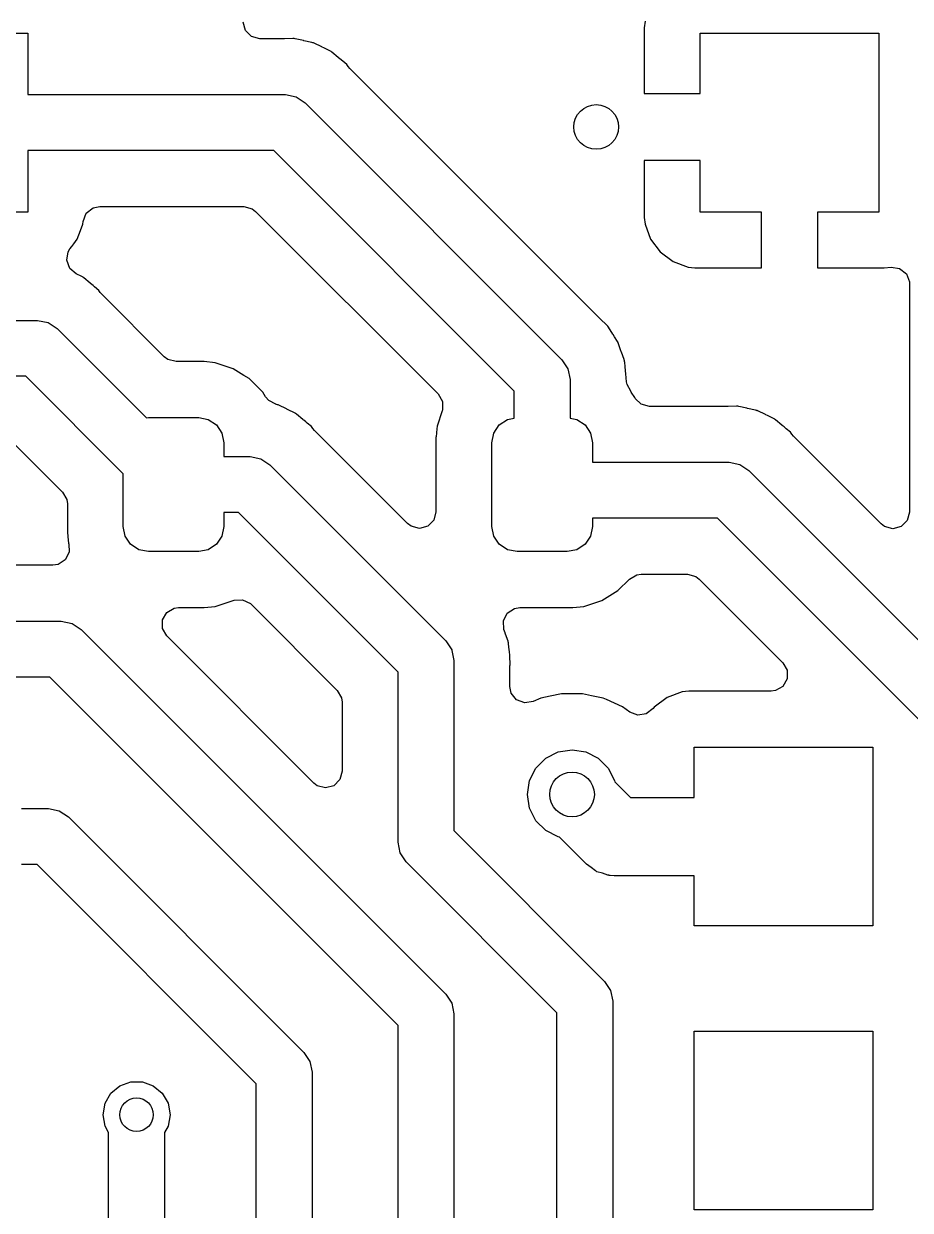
# Model space of a CAD drawing. Extents: x 44 to 146, y -87 to -25.
# Drawn here: x 116.54 to 124.48, y -46.32 to -35.7 of the extents above; entities that cross this region are included whole.
import ezdxf

# ---------------------------------------------------------------- set-up
doc = ezdxf.new("R2010")
doc.units = 0
doc.layers.add('BLACK', color=7, linetype='CONTINUOUS')

msp = doc.modelspace()

# ---------------------------------------------------------------- linework, layer by layer
at = {"layer": 'BLACK', "linetype": 'CONTINUOUS'}
for p, q in [((118.525282, -35.763), (118.50532, -35.6885)), ((118.57982, -35.817538), (118.525282, -35.763)), ((122.097001, -35.740157), (122.097, -35.740177)), ((122.097, -35.740177), (122.097, -36.3268)), ((122.103401, -35.680622), (122.097001, -35.740157)), ((114.977, -35.788), (116.577, -35.788)), ((116.577, -35.788), (116.577, -36.338)), ((118.65432, -35.8375), (118.57982, -35.817538)), ((118.870914, -35.8375), (118.65432, -35.8375)), ((118.875247, -35.837437), (118.870914, -35.8375)), ((118.949855, -35.835266), (118.875247, -35.837437)), ((118.949856, -35.835266), (118.949855, -35.835266)), ((118.958508, -35.836023), (118.949856, -35.835266)), ((118.958533, -35.835725), (118.958508, -35.836023)), ((118.963135, -35.836196), (118.958533, -35.835725)), ((118.963101, -35.836492), (118.963135, -35.836196)), ((118.971718, -35.837499), (118.963101, -35.836492)), ((119.044319, -35.854705), (118.971718, -35.837499)), ((119.048547, -35.855642), (119.044319, -35.854705)), ((119.121669, -35.870741), (119.048547, -35.855642)), ((119.129913, -35.873473), (119.121669, -35.870741)), ((119.130006, -35.87319), (119.129913, -35.873473)), ((119.134386, -35.874713), (119.130006, -35.87319)), ((119.134284, -35.874994), (119.134386, -35.874713)), ((119.142433, -35.87796), (119.134284, -35.874994)), ((119.209138, -35.91146), (119.142433, -35.87796)), ((122.597, -36.3268), (122.597, -35.788)), ((122.597, -35.788), (124.197, -35.788)), ((124.197, -35.788), (124.197, -37.388)), ((119.213008, -35.913334), (119.209138, -35.91146)), ((119.226317, -35.91954), (119.213008, -35.913334)), ((119.280675, -35.944887), (119.226317, -35.91954)), ((119.288057, -35.949441), (119.280675, -35.944887)), ((119.288212, -35.949188), (119.288057, -35.949441)), ((119.292127, -35.951682), (119.288212, -35.949188)), ((119.291965, -35.95193), (119.292127, -35.951682)), ((119.299216, -35.956699), (119.291965, -35.95193)), ((119.35638, -36.004666), (119.299216, -35.956699)), ((119.359742, -36.007405), (119.35638, -36.004666)), ((119.383777, -36.026409), (119.359742, -36.007405)), ((119.386922, -36.029554), (119.383777, -36.026409)), ((119.396505, -36.038335), (119.386922, -36.029554)), ((119.43361, -36.06947), (119.396505, -36.038335)), ((119.433614, -36.069474), (119.43361, -36.06947)), ((119.446856, -36.087262), (119.433614, -36.069474)), ((119.461014, -36.103646), (119.446856, -36.087262)), ((120.195368, -36.838), (119.461014, -36.103646)), ((116.577, -36.338), (118.884, -36.338)), ((118.884, -36.338), (118.979671, -36.35703)), ((118.979671, -36.35703), (119.060777, -36.411223)), ((119.060777, -36.411223), (121.359173, -38.70962)), ((122.097, -36.3268), (122.597, -36.3268)), ((118.780446, -36.838), (116.577, -36.838)), ((116.577, -36.838), (116.577, -37.388)), ((120.9324, -38.989953), (118.780446, -36.838)), ((121.703829, -38.346462), (120.195368, -36.838)), ((122.097, -36.9268), (122.097, -37.435822)), ((122.597, -36.9268), (122.097, -36.9268)), ((122.597, -37.388), (122.597, -36.9268)), ((117.101473, -37.399633), (117.161528, -37.351238)), ((117.161528, -37.351238), (117.221808, -37.3385)), ((117.221808, -37.3385), (118.511414, -37.3385)), ((118.511414, -37.3385), (118.585914, -37.358462)), ((118.585914, -37.358462), (118.616773, -37.382141)), ((116.577, -37.388), (114.977, -37.388)), ((117.071091, -37.495483), (117.073662, -37.471573)), ((117.073662, -37.471573), (117.101473, -37.399633)), ((118.616773, -37.382141), (120.251003, -39.01637)), ((122.097, -37.435822), (122.097001, -37.435842)), ((122.097001, -37.435842), (122.103401, -37.495377)), ((123.147, -37.388), (122.597, -37.388)), ((123.147, -37.888), (123.147, -37.388)), ((124.197, -37.388), (123.647, -37.388)), ((123.647, -37.388), (123.647, -37.888)), ((117.020797, -37.630329), (117.049032, -37.554626)), ((117.049032, -37.554626), (117.071091, -37.495483)), ((122.103401, -37.495377), (122.153645, -37.630084)), ((116.970745, -37.697191), (116.989376, -37.672303)), ((116.989376, -37.672303), (117.020794, -37.630334)), ((117.020794, -37.630334), (117.020797, -37.630329)), ((122.153645, -37.630084), (122.15365, -37.630094)), ((122.15365, -37.630094), (122.239809, -37.745187)), ((116.926021, -37.82027), (116.939414, -37.744314)), ((116.939414, -37.744314), (116.955175, -37.717989)), ((116.955175, -37.717989), (116.970745, -37.697191)), ((122.239809, -37.745187), (122.239812, -37.74519)), ((122.239812, -37.74519), (122.354905, -37.831349)), ((116.952401, -37.892747), (116.926021, -37.82027)), ((117.011485, -37.942323), (116.952401, -37.892747)), ((122.354905, -37.831349), (122.354915, -37.831354)), ((122.354915, -37.831354), (122.489623, -37.881598)), ((122.489623, -37.881598), (122.489621, -37.881598)), ((122.489621, -37.881598), (122.549157, -37.887998)), ((122.549157, -37.887998), (122.549177, -37.888)), ((122.549177, -37.888), (123.147, -37.888)), ((123.647, -37.888), (124.244823, -37.888)), ((124.244823, -37.888), (124.24484, -37.887999)), ((124.24484, -37.887999), (124.306572, -37.881362)), ((124.306572, -37.881362), (124.382779, -37.893246)), ((124.382779, -37.893246), (124.442834, -37.941641)), ((117.059872, -37.964886), (117.011485, -37.942323)), ((117.067257, -37.969441), (117.059872, -37.964886)), ((117.067412, -37.969188), (117.067257, -37.969441)), ((117.071327, -37.971682), (117.067412, -37.969188)), ((117.071165, -37.97193), (117.071327, -37.971682)), ((117.078416, -37.976699), (117.071165, -37.97193)), ((117.13558, -38.024666), (117.078416, -37.976699)), ((124.442834, -37.941641), (124.470646, -38.01358)), ((117.138942, -38.027405), (117.13558, -38.024666)), ((117.162977, -38.046409), (117.138942, -38.027405)), ((117.166122, -38.049554), (117.162977, -38.046409)), ((117.175705, -38.058335), (117.166122, -38.049554)), ((117.21281, -38.08947), (117.175705, -38.058335)), ((117.212814, -38.089474), (117.21281, -38.08947)), ((117.226056, -38.107262), (117.212814, -38.089474)), ((117.240214, -38.123646), (117.226056, -38.107262)), ((124.470646, -38.01358), (124.4715, -38.029508)), ((124.4715, -38.029508), (124.4715, -40.073014)), ((117.799627, -38.683059), (117.240214, -38.123646)), ((113.793953, -38.358), (116.6632, -38.358)), ((116.6632, -38.358), (116.758871, -38.37703)), ((116.758871, -38.37703), (116.839977, -38.431223)), ((116.839977, -38.431223), (117.639512, -39.230758)), ((121.706937, -38.349481), (121.703829, -38.346462)), ((121.755333, -38.395141), (121.706937, -38.349481)), ((121.761232, -38.400706), (121.755333, -38.395141)), ((121.76681, -38.407354), (121.761232, -38.400706)), ((121.767038, -38.407162), (121.76681, -38.407354)), ((121.76996, -38.410749), (121.767038, -38.407162)), ((121.769727, -38.410934), (121.76996, -38.410749)), ((121.775105, -38.417736), (121.769727, -38.410934)), ((121.775108, -38.417741), (121.775105, -38.417736)), ((121.775111, -38.417744), (121.775108, -38.417741)), ((121.814052, -38.480877), (121.775111, -38.417744)), ((121.814284, -38.481253), (121.814052, -38.480877)), ((121.816611, -38.484905), (121.814284, -38.481253)), ((121.829168, -38.503998), (121.816611, -38.484905)), ((121.857637, -38.547283), (121.829168, -38.503998)), ((121.857638, -38.547286), (121.857637, -38.547283)), ((121.861534, -38.555042), (121.857638, -38.547286)), ((121.861801, -38.554907), (121.861534, -38.555042)), ((121.863819, -38.559078), (121.861801, -38.554907)), ((121.863549, -38.559205), (121.863819, -38.559078)), ((121.867212, -38.567061), (121.863549, -38.559205)), ((121.867214, -38.567065), (121.867212, -38.567061)), ((121.890715, -38.637988), (121.867214, -38.567065)), ((121.892087, -38.641935), (121.890715, -38.637988)), ((121.915673, -38.706738), (121.892087, -38.641935)), ((117.830486, -38.706738), (117.799627, -38.683059)), ((117.904986, -38.7267), (117.830486, -38.706738)), ((118.155741, -38.7267), (117.904986, -38.7267)), ((118.155745, -38.7267), (118.155741, -38.7267)), ((118.255108, -38.736851), (118.155745, -38.7267)), ((118.416097, -38.790197), (118.255108, -38.736851)), ((121.359173, -38.70962), (121.359177, -38.709623)), ((121.359177, -38.709623), (121.41337, -38.790729)), ((121.917641, -38.712146), (121.915673, -38.706738)), ((121.919643, -38.720593), (121.917641, -38.712146)), ((121.919934, -38.720523), (121.919643, -38.720593)), ((121.920936, -38.725046), (121.919934, -38.720523)), ((121.920644, -38.725107), (121.920936, -38.725046)), ((121.922398, -38.733601), (121.920644, -38.725107)), ((121.922398, -38.733602), (121.922398, -38.733601)), ((121.925622, -38.770462), (121.922398, -38.733602)), ((116.559646, -38.858), (113.690405, -38.858)), ((117.4324, -39.730754), (116.559646, -38.858)), ((118.416098, -38.790197), (118.416097, -38.790197)), ((118.416099, -38.790198), (118.416098, -38.790197)), ((118.513052, -38.85), (118.416099, -38.790198)), ((118.560444, -38.879232), (118.513052, -38.85)), ((121.41337, -38.790729), (121.4324, -38.8864)), ((121.928902, -38.807952), (121.925622, -38.770462)), ((121.929334, -38.812192), (121.928902, -38.807952)), ((121.931762, -38.832956), (121.929334, -38.812192)), ((121.9329, -38.842692), (121.931762, -38.832956)), ((121.9329, -38.847134), (121.9329, -38.842692)), ((121.933467, -38.860117), (121.9329, -38.847134)), ((121.934445, -38.871309), (121.933467, -38.860117)), ((118.680368, -38.999156), (118.560444, -38.879232)), ((121.4324, -38.8864), (121.4324, -39.232172)), ((121.937574, -38.907068), (121.934445, -38.871309)), ((121.942083, -38.932641), (121.937574, -38.907068)), ((121.976064, -38.991498), (121.942083, -38.932641)), ((118.706762, -39.041948), (118.680368, -38.999156)), ((118.734524, -39.075033), (118.706762, -39.041948)), ((120.251003, -39.01637), (120.289567, -39.083165)), ((120.9324, -39.232172), (120.9324, -38.989953)), ((121.974987, -38.992351), (121.976064, -38.991498)), ((121.980367, -38.999155), (121.974987, -38.992351)), ((121.980368, -38.999156), (121.980367, -38.999155)), ((122.010906, -39.048666), (121.980368, -38.999156)), ((122.015875, -39.056722), (122.010906, -39.048666)), ((122.068191, -39.107538), (122.015875, -39.056722)), ((118.796917, -39.106368), (118.734524, -39.075033)), ((118.796637, -39.107214), (118.796917, -39.106368)), ((118.802405, -39.109125), (118.796637, -39.107214)), ((118.803447, -39.109648), (118.802405, -39.109125)), ((118.804208, -39.109805), (118.803447, -39.109648)), ((118.804874, -39.109943), (118.804208, -39.109805)), ((118.813112, -39.112673), (118.804874, -39.109943)), ((118.813205, -39.112391), (118.813112, -39.112673)), ((118.817585, -39.113914), (118.813205, -39.112391)), ((118.817484, -39.114194), (118.817585, -39.113914)), ((118.825633, -39.11716), (118.817484, -39.114194)), ((118.892338, -39.15066), (118.825633, -39.11716)), ((118.896208, -39.152534), (118.892338, -39.15066)), ((118.90722, -39.157669), (118.896208, -39.152534)), ((118.963875, -39.184087), (118.90722, -39.157669)), ((120.287081, -39.168595), (120.242051, -39.304488)), ((120.289567, -39.160293), (120.287081, -39.168595)), ((120.289567, -39.083165), (120.289567, -39.160293)), ((122.142691, -39.1275), (122.068191, -39.107538)), ((122.842314, -39.1275), (122.142691, -39.1275)), ((122.846647, -39.127437), (122.842314, -39.1275)), ((122.921255, -39.125266), (122.846647, -39.127437)), ((122.921256, -39.125266), (122.921255, -39.125266)), ((122.929908, -39.126023), (122.921256, -39.125266)), ((122.929933, -39.125725), (122.929908, -39.126023)), ((122.934535, -39.126196), (122.929933, -39.125725)), ((122.934501, -39.126492), (122.934535, -39.126196)), ((122.943118, -39.127499), (122.934501, -39.126492)), ((123.015719, -39.144705), (122.943118, -39.127499)), ((123.019947, -39.145642), (123.015719, -39.144705)), ((123.093069, -39.160741), (123.019947, -39.145642)), ((123.101313, -39.163473), (123.093069, -39.160741)), ((123.101406, -39.16319), (123.101313, -39.163473)), ((123.105786, -39.164713), (123.101406, -39.16319)), ((123.105684, -39.164994), (123.105786, -39.164713)), ((123.113833, -39.16796), (123.105684, -39.164994)), ((123.180538, -39.20146), (123.113833, -39.16796)), ((117.639512, -39.230758), (117.6574, -39.2272)), ((117.6574, -39.2272), (118.1074, -39.2272)), ((118.1074, -39.2272), (118.193504, -39.244327)), ((118.193504, -39.244327), (118.266499, -39.293101)), ((118.971257, -39.188641), (118.963875, -39.184087)), ((118.971412, -39.188388), (118.971257, -39.188641)), ((118.975327, -39.190882), (118.971412, -39.188388)), ((118.975165, -39.19113), (118.975327, -39.190882)), ((118.982416, -39.195899), (118.975165, -39.19113)), ((119.03958, -39.243866), (118.982416, -39.195899)), ((119.042931, -39.246596), (119.03958, -39.243866)), ((119.048637, -39.251108), (119.042931, -39.246596)), ((119.066977, -39.265609), (119.048637, -39.251108)), ((119.070122, -39.268754), (119.066977, -39.265609)), ((119.079705, -39.277535), (119.070122, -39.268754)), ((119.11681, -39.30867), (119.079705, -39.277535)), ((120.798301, -39.293101), (120.871296, -39.244327)), ((120.871296, -39.244327), (120.9324, -39.232172)), ((121.4324, -39.232172), (121.493504, -39.244327)), ((121.493504, -39.244327), (121.566499, -39.293101)), ((123.184408, -39.203334), (123.180538, -39.20146)), ((123.198793, -39.210042), (123.184408, -39.203334)), ((123.252075, -39.234887), (123.198793, -39.210042)), ((123.259457, -39.239441), (123.252075, -39.234887)), ((123.259612, -39.239188), (123.259457, -39.239441)), ((123.263527, -39.241682), (123.259612, -39.239188)), ((123.263365, -39.24193), (123.263527, -39.241682)), ((123.270616, -39.246699), (123.263365, -39.24193)), ((123.32778, -39.294666), (123.270616, -39.246699)), ((118.266499, -39.293101), (118.315273, -39.366096)), ((118.315273, -39.366096), (118.3324, -39.4522)), ((119.116814, -39.308674), (119.11681, -39.30867)), ((119.130056, -39.326462), (119.116814, -39.308674)), ((119.144214, -39.342846), (119.130056, -39.326462)), ((119.710295, -39.908928), (119.144214, -39.342846)), ((120.239615, -39.328335), (120.232263, -39.400309)), ((120.242051, -39.304488), (120.239615, -39.328335)), ((120.7324, -39.4522), (120.749527, -39.366096)), ((120.749527, -39.366096), (120.798301, -39.293101)), ((121.566499, -39.293101), (121.615273, -39.366096)), ((121.615273, -39.366096), (121.6324, -39.4522)), ((123.331131, -39.297396), (123.32778, -39.294666)), ((123.347642, -39.310451), (123.331131, -39.297396)), ((123.355177, -39.316409), (123.347642, -39.310451)), ((123.358322, -39.319554), (123.355177, -39.316409)), ((123.367905, -39.328335), (123.358322, -39.319554)), ((123.40501, -39.35947), (123.367905, -39.328335)), ((123.405014, -39.359474), (123.40501, -39.35947)), ((123.418256, -39.377262), (123.405014, -39.359474)), ((123.432414, -39.393646), (123.418256, -39.377262)), ((116.395973, -39.402141), (116.888259, -39.894426)), ((118.3324, -39.4522), (118.3324, -39.5772)), ((120.232263, -39.400309), (120.2319, -39.403859)), ((120.2319, -39.403859), (120.2319, -40.070815)), ((120.7324, -40.2022), (120.7324, -39.4522)), ((121.6324, -39.4522), (121.6324, -39.628)), ((124.217141, -40.178373), (123.432414, -39.393646)), ((118.3324, -39.5772), (118.5672, -39.5772)), ((118.5672, -39.5772), (118.662871, -39.59623)), ((118.662871, -39.59623), (118.743977, -39.650423)), ((118.743977, -39.650423), (120.318773, -41.22522)), ((121.6324, -39.628), (122.8554, -39.628)), ((122.8554, -39.628), (122.951071, -39.64703)), ((122.951071, -39.64703), (123.032177, -39.701223)), ((123.032177, -39.701223), (125.601977, -42.271023)), ((117.4324, -40.2022), (117.4324, -39.730754)), ((116.888259, -39.894426), (116.926823, -39.961221)), ((119.977541, -40.176174), (119.710295, -39.908928)), ((116.926823, -39.961221), (116.9319, -39.999784)), ((116.9319, -39.999784), (116.9319, -40.25054)), ((118.463646, -40.0772), (118.3324, -40.0772)), ((118.3324, -40.0772), (118.3324, -40.2022)), ((119.892, -41.505553), (118.463646, -40.0772)), ((120.2319, -40.070815), (120.211938, -40.145315)), ((122.751846, -40.128), (121.6324, -40.128)), ((121.6324, -40.128), (121.6324, -40.2022)), ((125.1752, -42.551354), (122.751846, -40.128)), ((124.4715, -40.073014), (124.451538, -40.147514)), ((117.449527, -40.288304), (117.4324, -40.2022)), ((118.3324, -40.2022), (118.315273, -40.288304)), ((120.0084, -40.199853), (119.977541, -40.176174)), ((120.0829, -40.219815), (120.0084, -40.199853)), ((120.1574, -40.199853), (120.0829, -40.219815)), ((120.211938, -40.145315), (120.1574, -40.199853)), ((120.749527, -40.288304), (120.7324, -40.2022)), ((121.6324, -40.2022), (121.615273, -40.288304)), ((124.248, -40.202052), (124.217141, -40.178373)), ((124.3225, -40.222014), (124.248, -40.202052)), ((124.397, -40.202052), (124.3225, -40.222014)), ((124.451538, -40.147514), (124.397, -40.202052)), ((116.9319, -40.25054), (116.936459, -40.295164)), ((116.936459, -40.295164), (116.942051, -40.349908)), ((117.498301, -40.361299), (117.449527, -40.288304)), ((118.315273, -40.288304), (118.266499, -40.361299)), ((120.798301, -40.361299), (120.749527, -40.288304)), ((121.615273, -40.288304), (121.566499, -40.361299)), ((116.947769, -40.430632), (116.913154, -40.499556)), ((116.942051, -40.349908), (116.943, -40.352773)), ((116.943, -40.352773), (116.943286, -40.353634)), ((116.943286, -40.353634), (116.943449, -40.356438)), ((116.943449, -40.356438), (116.943754, -40.357862)), ((116.943754, -40.357862), (116.943534, -40.357908)), ((116.943534, -40.357908), (116.947769, -40.430632)), ((117.571296, -40.410073), (117.498301, -40.361299)), ((117.6574, -40.4272), (117.571296, -40.410073)), ((118.1074, -40.4272), (117.6574, -40.4272)), ((118.193504, -40.410073), (118.1074, -40.4272)), ((118.266499, -40.361299), (118.193504, -40.410073)), ((120.871296, -40.410073), (120.798301, -40.361299)), ((120.9574, -40.4272), (120.871296, -40.410073)), ((121.4074, -40.4272), (120.9574, -40.4272)), ((121.493504, -40.410073), (121.4074, -40.4272)), ((121.566499, -40.361299), (121.493504, -40.410073)), ((116.801848, -40.5495), (116.472585, -40.5495)), ((116.848714, -40.541938), (116.801848, -40.5495)), ((116.913154, -40.499556), (116.848714, -40.541938)), ((121.96347, -40.672142), (122.030264, -40.633577)), ((122.030264, -40.633577), (122.068829, -40.6285)), ((122.068829, -40.6285), (122.482814, -40.6285)), ((122.482814, -40.6285), (122.557314, -40.648462)), ((122.557314, -40.648462), (122.588173, -40.672141)), ((121.860444, -40.775168), (121.96347, -40.672142)), ((122.588173, -40.672141), (123.337973, -41.421941)), ((118.255108, -40.917549), (118.416097, -40.864203)), ((118.416097, -40.864203), (118.416099, -40.864201)), ((118.416099, -40.864201), (118.42405, -40.861567)), ((118.42405, -40.861567), (118.501048, -40.857082)), ((118.501048, -40.857082), (118.569972, -40.891697)), ((121.555108, -40.917549), (121.716097, -40.864203)), ((121.716097, -40.864203), (121.860444, -40.775168)), ((117.782562, -41.038135), (117.821126, -40.97134)), ((117.821126, -40.97134), (117.887921, -40.932776)), ((117.887921, -40.932776), (117.926481, -40.927699)), ((117.926481, -40.927699), (118.155744, -40.927699)), ((118.155744, -40.927699), (118.255108, -40.917549)), ((118.569972, -40.891697), (118.576277, -40.897645)), ((118.576277, -40.897645), (119.347859, -41.669226)), ((120.835882, -41.046569), (120.870497, -40.977645)), ((120.870497, -40.977645), (120.934937, -40.935262)), ((120.934937, -40.935262), (120.981798, -40.927699)), ((120.981798, -40.927699), (121.455744, -40.927699)), ((121.455744, -40.927699), (121.555108, -40.917549)), ((116.203553, -41.05), (116.8777, -41.05)), ((116.8777, -41.05), (116.973371, -41.06903)), ((116.973371, -41.06903), (117.054477, -41.123223)), ((117.782562, -41.115263), (117.782562, -41.038135)), ((120.840367, -41.123566), (120.835882, -41.046569)), ((117.054477, -41.123223), (120.318773, -44.38752)), ((117.821126, -41.182058), (117.782562, -41.115263)), ((119.137141, -42.498073), (117.821126, -41.182058)), ((120.850299, -41.153539), (120.840367, -41.123566)), ((120.851707, -41.157591), (120.850299, -41.153539)), ((120.872468, -41.214631), (120.851707, -41.157591)), ((120.318773, -41.22522), (120.318777, -41.225223)), ((120.318777, -41.225223), (120.37297, -41.306329)), ((120.87724, -41.227742), (120.872468, -41.214631)), ((120.879243, -41.236193), (120.87724, -41.227742)), ((120.879534, -41.236123), (120.879243, -41.236193)), ((120.880536, -41.240643), (120.879534, -41.236123)), ((120.880244, -41.240704), (120.880536, -41.240643)), ((120.881997, -41.249198), (120.880244, -41.240704)), ((120.881999, -41.249203), (120.881997, -41.249198)), ((120.884816, -41.281402), (120.881999, -41.249203)), ((120.888504, -41.323566), (120.884816, -41.281402)), ((120.37297, -41.306329), (120.373888, -41.310943)), ((120.373888, -41.310943), (120.392001, -41.402)), ((120.392001, -41.402), (120.392, -41.402005)), ((120.392, -41.402005), (120.392, -42.924046)), ((120.88894, -41.327843), (120.888504, -41.323566)), ((120.891757, -41.351932), (120.88894, -41.327843)), ((120.8925, -41.35829), (120.891757, -41.351932)), ((120.8925, -41.362731), (120.8925, -41.35829)), ((120.893067, -41.375716), (120.8925, -41.362731)), ((120.897289, -41.423977), (120.893067, -41.375716)), ((119.892, -43.0276), (119.892, -41.505553)), ((120.8925, -41.467527), (120.894073, -41.445931)), ((120.8925, -41.633055), (120.8925, -41.467527)), ((120.894073, -41.445931), (120.894706, -41.441608)), ((120.894706, -41.441608), (120.897289, -41.423977)), ((123.337973, -41.421941), (123.376537, -41.488736)), ((123.376537, -41.488736), (123.376537, -41.565864)), ((116.774146, -41.55), (116.1, -41.55)), ((119.892, -44.667853), (116.774146, -41.55)), ((123.376537, -41.565864), (123.337973, -41.632659)), ((119.347859, -41.669226), (119.386423, -41.736021)), ((120.905382, -41.693659), (120.8925, -41.633055)), ((120.95392, -41.753599), (120.905382, -41.693659)), ((121.255392, -41.720747), (121.170197, -41.738856)), ((121.355352, -41.6995), (121.255392, -41.720747)), ((121.355354, -41.6995), (121.355352, -41.6995)), ((121.544646, -41.6995), (121.355354, -41.6995)), ((121.544648, -41.6995), (121.544646, -41.6995)), ((121.62336, -41.716231), (121.544648, -41.6995)), ((121.729803, -41.738856), (121.62336, -41.716231)), ((122.434915, -41.682709), (122.30007, -41.733002)), ((122.434921, -41.682708), (122.434915, -41.682709)), ((122.494511, -41.676302), (122.434921, -41.682708)), ((122.494536, -41.6763), (122.494511, -41.676302)), ((123.232614, -41.6763), (122.494536, -41.6763)), ((123.271178, -41.671223), (123.232614, -41.6763)), ((123.337973, -41.632659), (123.271178, -41.671223)), ((119.386423, -41.736021), (119.3915, -41.774585)), ((119.3915, -41.774585), (119.3915, -42.392714)), ((121.025926, -41.781239), (120.95392, -41.753599)), ((121.102104, -41.769173), (121.025926, -41.781239)), ((121.170194, -41.738857), (121.102104, -41.769173)), ((121.170195, -41.738856), (121.170194, -41.738857)), ((121.170197, -41.738856), (121.170195, -41.738856)), ((121.758317, -41.751551), (121.729803, -41.738856)), ((121.902729, -41.815848), (121.758317, -41.751551)), ((121.968284, -41.863476), (121.902729, -41.815848)), ((122.175142, -41.832227), (122.114514, -41.879903)), ((122.184853, -41.819254), (122.175142, -41.832227)), ((122.184855, -41.819252), (122.184853, -41.819254)), ((122.300066, -41.733004), (122.184855, -41.819252)), ((122.30007, -41.733002), (122.300066, -41.733004)), ((122.03817, -41.890878), (121.968284, -41.863476)), ((122.114514, -41.879903), (122.03817, -41.890878)), ((121.214886, -42.276393), (121.326393, -42.219577)), ((121.326393, -42.219577), (121.45, -42.2)), ((121.45, -42.2), (121.573607, -42.219577)), ((121.573607, -42.219577), (121.685114, -42.276393)), ((122.5424, -42.6268), (122.5424, -42.1768)), ((122.5424, -42.1768), (124.1424, -42.1768)), ((124.1424, -42.1768), (124.1424, -43.7768)), ((121.126393, -42.364886), (121.214886, -42.276393)), ((121.685114, -42.276393), (121.773607, -42.364886)), ((119.371538, -42.467214), (119.317, -42.521752)), ((119.3915, -42.392714), (119.371538, -42.467214)), ((121.069577, -42.476393), (121.126393, -42.364886)), ((121.773607, -42.364886), (121.830423, -42.476393)), ((119.168, -42.521752), (119.137141, -42.498073)), ((119.2425, -42.541714), (119.168, -42.521752)), ((119.317, -42.521752), (119.2425, -42.541714)), ((121.05, -42.6), (121.069577, -42.476393)), ((121.830423, -42.476393), (121.832127, -42.487152)), ((121.832127, -42.487152), (121.971775, -42.6268)), ((121.069577, -42.723607), (121.05, -42.6)), ((121.971775, -42.6268), (122.5424, -42.6268)), ((116.5224, -42.7268), (116.7638, -42.7268)), ((116.7638, -42.7268), (116.859471, -42.74583)), ((116.859471, -42.74583), (116.940577, -42.800023)), ((121.126393, -42.835114), (121.069577, -42.723607)), ((116.940577, -42.800023), (119.048777, -44.908223)), ((121.214886, -42.923607), (121.126393, -42.835114)), ((120.392, -42.924046), (121.741173, -44.27322)), ((121.326393, -42.980423), (121.214886, -42.923607)), ((121.337152, -42.982127), (121.326393, -42.980423)), ((121.579313, -43.224288), (121.337152, -42.982127)), ((119.91103, -43.123271), (119.892, -43.0276)), ((119.965223, -43.204377), (119.91103, -43.123271)), ((121.3144, -44.553553), (119.965223, -43.204377)), ((116.660246, -43.2268), (116.5224, -43.2268)), ((118.622, -45.188554), (116.660246, -43.2268)), ((121.620383, -43.253611), (121.579313, -43.224288)), ((121.660218, -43.284616), (121.620383, -43.253611)), ((121.667133, -43.28699), (121.660218, -43.284616)), ((121.673082, -43.291237), (121.667133, -43.28699)), ((121.721453, -43.305637), (121.673082, -43.291237)), ((121.769192, -43.322026), (121.721453, -43.305637)), ((121.77932, -43.322865), (121.769192, -43.322026)), ((121.783508, -43.324112), (121.77932, -43.322865)), ((121.790749, -43.323812), (121.783508, -43.324112)), ((121.8268, -43.3268), (121.790749, -43.323812)), ((122.5424, -43.3268), (121.8268, -43.3268)), ((122.5424, -43.7768), (122.5424, -43.3268)), ((124.1424, -43.7768), (122.5424, -43.7768)), ((121.741173, -44.27322), (121.741177, -44.273223)), ((121.741177, -44.273223), (121.79537, -44.354329)), ((121.79537, -44.354329), (121.8144, -44.45)), ((120.318773, -44.38752), (120.318777, -44.387523)), ((120.318777, -44.387523), (120.37297, -44.468629)), ((120.37297, -44.468629), (120.392, -44.5643)), ((121.8144, -44.45), (121.8144, -49.883646)), ((120.392, -44.5643), (120.392, -50.899646)), ((121.3144, -49.9872), (121.3144, -44.553553)), ((119.892, -51.0032), (119.892, -44.667853)), ((122.5424, -46.3168), (122.5424, -44.7168)), ((122.5424, -44.7168), (124.1424, -44.7168)), ((124.1424, -44.7168), (124.1424, -46.3168)), ((119.048777, -44.908223), (119.10297, -44.989329)), ((119.10297, -44.989329), (119.122, -45.085)), ((119.122, -45.085), (119.122, -49.149)), ((117.321387, -45.273164), (117.4012, -45.206192)), ((117.4012, -45.206192), (117.499106, -45.170558)), ((117.499106, -45.170558), (117.603294, -45.170558)), ((117.603294, -45.170558), (117.7012, -45.206192)), ((117.7012, -45.206192), (117.781013, -45.273164)), ((118.622, -49.045446), (118.622, -45.188554)), ((117.269292, -45.363394), (117.321387, -45.273164)), ((117.781013, -45.273164), (117.833108, -45.363394)), ((117.2512, -45.466), (117.269292, -45.363394)), ((117.833108, -45.363394), (117.8512, -45.466)), ((117.269292, -45.568606), (117.2512, -45.466)), ((117.8512, -45.466), (117.833108, -45.568606)), ((117.3012, -45.623871), (117.269292, -45.568606)), ((117.3012, -46.937246), (117.3012, -45.623871)), ((117.833108, -45.568606), (117.8012, -45.623871)), ((117.8012, -45.623871), (117.8012, -47.0408)), ((124.1424, -46.3168), (122.5424, -46.3168))]:
    msp.add_line(p, q, dxfattribs=at)
at = {"layer": 'BLACK'}
for centre, radius in [((121.666, -36.6268), 0.2), ((121.45, -42.6), 0.2), ((117.5512, -45.466), 0.15)]:
    msp.add_circle(centre, radius, dxfattribs=at)

doc.saveas('drawing.dxf')
